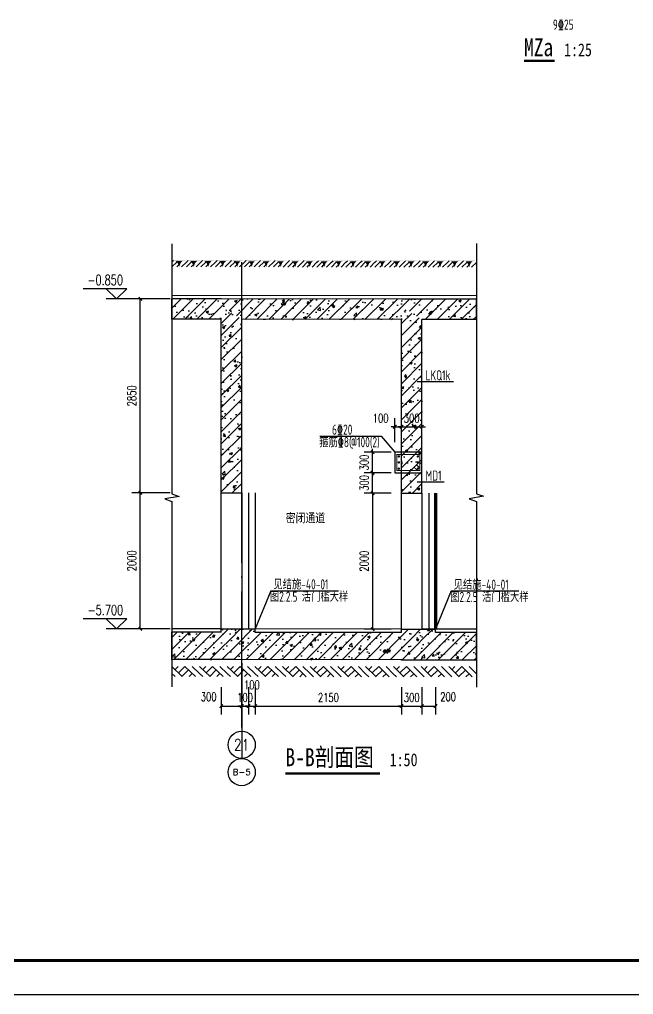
# Model space of a CAD drawing. Extents: x 37906 to 290206, y -18154 to 41246.
# Drawn here: x 217377 to 226403, y 11546 to 25874 of the extents above; entities that cross this region are included whole.
import ezdxf
from ezdxf.enums import TextEntityAlignment as Align

# ---------------------------------------------------------------- set-up
doc = ezdxf.new("R2010")
doc.units = 0
doc.header["$LTSCALE"] = 1000
doc.header["$MEASUREMENT"] = 0
doc.linetypes.add('DOTE', pattern=[2.42, 2, -0.2, 0.02, -0.2])
for name, color, linetype in [('$0$填充', 8, 'Continuous'), ('AXIS', 3, 'Continuous'), ('AXIS_TEXT', 7, 'Continuous'), ('DIM_ELEV', 3, 'Continuous'), ('DIM_SYMB', 3, 'Continuous'), ('DOTE', 1, 'DOTE'), ('ECA_TK', 7, 'Continuous'), ('PUB_DIM', 3, 'Continuous'), ('PUB_HATCH', 8, 'Continuous'), ('PUB_TEXT', 7, 'Continuous'), ('REIN', 1, 'Continuous'), ('RF-M', 7, 'Continuous'), ('RF-QT', 30, 'Continuous'), ('SURFACE', 6, 'Continuous'), ('TEXT', 7, 'Continuous'), ('tk', 7, 'Continuous'), ('可见线', 7, 'Continuous')]:
    doc.layers.add(name, color=color, linetype=linetype)
doc.layers.add('RF-WZ', color=110, linetype='Continuous', lineweight=0)
doc.styles.add('_TCH_AXIS', font='COMPLEX', dxfattribs={"bigfont": 'GBCBIG'})
doc.styles.add('_TCH_DIM', font='SIMPLEX', dxfattribs={"bigfont": 'GBCBIG'})
doc.styles.add('_TCH_DIM_T3', font='SIMPLEX', dxfattribs={"width": 0.705882, "bigfont": 'GBCBIG'})
doc.styles.add('COMPLEX', font='COMPLEX.shx', dxfattribs={"width": 0.65})
doc.styles.add('KING-1', font='GBENOR', dxfattribs={"bigfont": 'GBCBIG'})
doc.styles.get("Standard").update_dxf_attribs({"font": 'tssdeng2.shx', "width": 0.7, "bigfont": 'hztxt.shx'})
doc.styles.add('TSSD_Rein', font='tssdeng2.shx', dxfattribs={"width": 0.7, "bigfont": 'tssdchn.shx'})
doc.styles.add('TYDG_01', font='', dxfattribs={"width": 0.8})
doc.styles.add('TYDG_03', font='simhei.ttf', dxfattribs={"width": 0.8})
doc.styles.get('TYDG_01').set_extended_font_data('SimSun')
doc.dimstyles.new('_TCH_ARCH&&50', dxfattribs={"dimtxt": 127.5, "dimasz": 50, "dimexe": 125, "dimexo": 150, "dimgap": 61.25, "dimtad": 1, "dimdec": 0, "dimrnd": 5, "dimzin": 0, "dimdsep": 46, "dimtxsty": '_TCH_DIM_T3', "dimblk": 'ARCHTICK', "dimcen": 0.09, "dimclrt": 7, "dimazin": 2, "dimtfac": 1, "dimtdec": 0, "dimtix": 1, "dimtmove": 2, "dimatfit": 3, "dimfxl": 1, "dimtolj": 1, "dimtzin": 0, "dimarcsym": 0})
pattern_1 = [(45, (-1588444.55, -8122.55), (-88.388348, 88.388348), []), (50, (-1588444.55, -8122.55), (358.63009, -31.376067), [37.5, -412.5]), (355, (-1588444.55, -8122.55), (-69.37567, 376.09607), [30, -330]), (100.4514, (-1588414.66, -8125.17), (289.25469, 344.71977), [31.870095, -350.571056]), (46.1842, (-1588444.55, -8022.55), (533.62052, -82.75951), [56.25, -618.75]), (96.6356, (-1588400.1, -8029.45), (467.33135, 487.05894), [47.80514, -525.8565]), (351.1842, (-1588444.55, -8022.55), (467.33097, 487.0593), [45, -495]), (21, (-1588394.55, -8047.55), (298.453526, -201.309445), [37.5, -412.5]), (326, (-1588394.55, -8047.55), (121.657666, 362.57502), [30, -330]), (71.4514, (-1588369.67, -8064.33), (420.111314, 161.26525), [31.870095, -350.571056]), (37.5, (-1588444.55, -8122.55), (6.079928, 166.446927), [0, -326, 0, -335, 0, -331.25]), (7.5, (-1588444.55, -8122.55), (131.534769, 197.205856), [0, -191, 0, -318.5, 0, -126.25]), (327.5, (-1588556.05, -8122.55), (266.911218, -11.277436), [0, -125, 0, -390, 0, -517.5]), (317.5, (-1588606.05, -8122.55), (291.593085, 50.05249), [0, -162.5, 0, -259, 0, -367.5])]
pattern_2 = [(45, (-1588444.55, -7172.55), (-88.388348, 88.388348), []), (50, (-1588444.55, -7172.55), (358.63009, -31.376067), [37.5, -412.5]), (355, (-1588444.55, -7172.55), (-69.37567, 376.09607), [30, -330]), (100.4514, (-1588414.66, -7175.17), (289.25469, 344.71977), [31.870095, -350.571056]), (46.1842, (-1588444.55, -7072.55), (533.62052, -82.75951), [56.25, -618.75]), (96.6356, (-1588400.1, -7079.45), (467.33135, 487.05894), [47.80514, -525.8565]), (351.1842, (-1588444.55, -7072.55), (467.33097, 487.0593), [45, -495]), (21, (-1588394.55, -7097.55), (298.453526, -201.309445), [37.5, -412.5]), (326, (-1588394.55, -7097.55), (121.657666, 362.57502), [30, -330]), (71.4514, (-1588369.67, -7114.33), (420.111314, 161.26525), [31.870095, -350.571056]), (37.5, (-1588444.55, -7172.55), (6.079928, 166.446927), [0, -326, 0, -335, 0, -331.25]), (7.5, (-1588444.55, -7172.55), (131.534769, 197.205856), [0, -191, 0, -318.5, 0, -126.25]), (327.5, (-1588556.05, -7172.55), (266.911218, -11.277436), [0, -125, 0, -390, 0, -517.5]), (317.5, (-1588606.05, -7172.55), (291.593085, 50.05249), [0, -162.5, 0, -259, 0, -367.5])]

# ---------------------------------------------------------------- blocks, each defined once
blk = doc.blocks.new('10B_A1E图框')
at = {"layer": 'ECA_TK'}
blk.add_lwpolyline([(0, 0), (841, 0), (841, 594), (0, 594)], close=True, dxfattribs=at)
at = {"layer": 'ECA_TK', "const_width": 0.8}
blk.add_lwpolyline([(831, 10), (831, 584), (18, 584), (18, 10)], close=True, dxfattribs=at)
blk = doc.blocks.new('_ArchTick')
at = {"color": 0, "linetype": 'ByBlock', "const_width": 0.4}
blk.add_lwpolyline([(-0.5, -0.5), (0.5, 0.5)], dxfattribs=at)
blk = doc.blocks.new('*D1247')
at = {"layer": 'Defpoints', "color": 0}
for p in [(220343, 16214), (220643, 16214), (220643, 15785)]:
    blk.add_point(p, dxfattribs=at)
at = {"layer": 'PUB_DIM', "color": 0, "lineweight": -2}
for p, q in [((220343, 16064), (220343, 15660)), ((220643, 16064), (220643, 15660)), ((220343, 15785), (220643, 15785))]:
    blk.add_line(p, q, dxfattribs=at)
at = {"layer": 'PUB_DIM', "color": 0, "lineweight": -2, "xscale": 50, "yscale": 50, "zscale": 50, "rotation": 180}
blk.add_blockref('_ArchTick', (220343, 15785), dxfattribs=at)
at = {"layer": 'PUB_DIM', "color": 0, "lineweight": -2, "xscale": 50, "yscale": 50, "zscale": 50}
blk.add_blockref('_ArchTick', (220643, 15785), dxfattribs=at)
at = {"layer": 'PUB_DIM', "color": 7, "insert": (220158, 15922), "char_height": 127.5, "attachment_point": 5, "style": '_TCH_DIM_T3'}
blk.add_mtext('\\A1;300', dxfattribs=at)
blk = doc.blocks.new('*D1248')
at = {"layer": 'Defpoints', "color": 0}
for p in [(220643, 16214), (220743, 16214), (220743, 15785)]:
    blk.add_point(p, dxfattribs=at)
at = {"layer": 'PUB_DIM', "color": 0, "lineweight": -2}
for p, q in [((220643, 16064), (220643, 15660)), ((220743, 16064), (220743, 15660)), ((220643, 15785), (220593, 15785)), ((220643, 15785), (220743, 15785)), ((220743, 15785), (220793, 15785))]:
    blk.add_line(p, q, dxfattribs=at)
at = {"layer": 'PUB_DIM', "color": 0, "lineweight": -2, "xscale": 50, "yscale": 50, "zscale": 50}
blk.add_blockref('_ArchTick', (220643, 15785), dxfattribs=at)
at = {"layer": 'PUB_DIM', "color": 0, "lineweight": -2, "xscale": 50, "yscale": 50, "zscale": 50, "rotation": 180}
blk.add_blockref('_ArchTick', (220743, 15785), dxfattribs=at)
at = {"layer": 'PUB_DIM', "color": 7, "insert": (220693, 15910), "char_height": 127.5, "attachment_point": 5, "style": '_TCH_DIM_T3'}
blk.add_mtext('\\A1;100', dxfattribs=at)
blk = doc.blocks.new('*D1249')
at = {"layer": 'Defpoints', "color": 0}
for p in [(220743, 16214), (220843, 16214), (220843, 15785)]:
    blk.add_point(p, dxfattribs=at)
at = {"layer": 'PUB_DIM', "color": 0, "lineweight": -2}
for p, q in [((220743, 16064), (220743, 15660)), ((220843, 16064), (220843, 15660)), ((220743, 15785), (220693, 15785)), ((220743, 15785), (220843, 15785)), ((220843, 15785), (220893, 15785))]:
    blk.add_line(p, q, dxfattribs=at)
at = {"layer": 'PUB_DIM', "color": 0, "lineweight": -2, "xscale": 50, "yscale": 50, "zscale": 50}
blk.add_blockref('_ArchTick', (220743, 15785), dxfattribs=at)
at = {"layer": 'PUB_DIM', "color": 0, "lineweight": -2, "xscale": 50, "yscale": 50, "zscale": 50, "rotation": 180}
blk.add_blockref('_ArchTick', (220843, 15785), dxfattribs=at)
at = {"layer": 'PUB_DIM', "color": 7, "insert": (220793, 16097), "char_height": 127.5, "attachment_point": 5, "style": '_TCH_DIM_T3'}
blk.add_mtext('\\A1;100', dxfattribs=at)
blk = doc.blocks.new('*D1250')
at = {"layer": 'Defpoints', "color": 0}
for p in [(220843, 16214), (222993, 16214), (222993, 15785)]:
    blk.add_point(p, dxfattribs=at)
at = {"layer": 'PUB_DIM', "color": 0, "lineweight": -2}
for p, q in [((220843, 16064), (220843, 15660)), ((222993, 16064), (222993, 15660)), ((220843, 15785), (222993, 15785))]:
    blk.add_line(p, q, dxfattribs=at)
at = {"layer": 'PUB_DIM', "color": 0, "lineweight": -2, "xscale": 50, "yscale": 50, "zscale": 50, "rotation": 180}
blk.add_blockref('_ArchTick', (220843, 15785), dxfattribs=at)
at = {"layer": 'PUB_DIM', "color": 0, "lineweight": -2, "xscale": 50, "yscale": 50, "zscale": 50}
blk.add_blockref('_ArchTick', (222993, 15785), dxfattribs=at)
at = {"layer": 'PUB_DIM', "color": 7, "insert": (221918, 15910), "char_height": 127.5, "attachment_point": 5, "style": '_TCH_DIM_T3'}
blk.add_mtext('\\A1;2150', dxfattribs=at)
blk = doc.blocks.new('*D1251')
at = {"layer": 'Defpoints', "color": 0}
for p in [(222993, 16214), (223293, 16214), (223293, 15785)]:
    blk.add_point(p, dxfattribs=at)
at = {"layer": 'PUB_DIM', "color": 0, "lineweight": -2}
for p, q in [((222993, 16064), (222993, 15660)), ((223293, 16064), (223293, 15660)), ((222993, 15785), (222943, 15785)), ((222993, 15785), (223293, 15785)), ((223293, 15785), (223343, 15785))]:
    blk.add_line(p, q, dxfattribs=at)
at = {"layer": 'PUB_DIM', "color": 0, "lineweight": -2, "xscale": 50, "yscale": 50, "zscale": 50}
blk.add_blockref('_ArchTick', (222993, 15785), dxfattribs=at)
at = {"layer": 'PUB_DIM', "color": 0, "lineweight": -2, "xscale": 50, "yscale": 50, "zscale": 50, "rotation": 180}
blk.add_blockref('_ArchTick', (223293, 15785), dxfattribs=at)
at = {"layer": 'PUB_DIM', "color": 7, "insert": (223143, 15910), "char_height": 127.5, "attachment_point": 5, "style": '_TCH_DIM_T3'}
blk.add_mtext('\\A1;300', dxfattribs=at)
blk = doc.blocks.new('*D1252')
at = {"layer": 'Defpoints', "color": 0}
for p in [(223293, 16214), (223493, 16214), (223493, 15785)]:
    blk.add_point(p, dxfattribs=at)
at = {"layer": 'PUB_DIM', "color": 0, "lineweight": -2}
for p, q in [((223293, 16064), (223293, 15660)), ((223493, 16064), (223493, 15660)), ((223293, 15785), (223493, 15785))]:
    blk.add_line(p, q, dxfattribs=at)
at = {"layer": 'PUB_DIM', "color": 0, "lineweight": -2, "xscale": 50, "yscale": 50, "zscale": 50, "rotation": 180}
blk.add_blockref('_ArchTick', (223293, 15785), dxfattribs=at)
at = {"layer": 'PUB_DIM', "color": 0, "lineweight": -2, "xscale": 50, "yscale": 50, "zscale": 50}
blk.add_blockref('_ArchTick', (223493, 15785), dxfattribs=at)
at = {"layer": 'PUB_DIM', "color": 7, "insert": (223678, 15922), "char_height": 127.5, "attachment_point": 5, "style": '_TCH_DIM_T3'}
blk.add_mtext('\\A1;200', dxfattribs=at)
blk = doc.blocks.new('*D1253')
at = {"layer": 'Defpoints', "color": 0}
for p in [(219153, 21769), (219743, 21769), (219743, 18919)]:
    blk.add_point(p, dxfattribs=at)
at = {"layer": 'PUB_DIM', "color": 0, "lineweight": -2}
for p, q in [((219593, 21769), (219028, 21769)), ((219153, 18919), (219153, 21769)), ((219593, 18919), (219028, 18919))]:
    blk.add_line(p, q, dxfattribs=at)
at = {"layer": 'PUB_DIM', "color": 0, "lineweight": -2, "xscale": 50, "yscale": 50, "zscale": 50}
for p, rotation in [((219153, 21769), 90), ((219153, 18919), 270)]:
    blk.add_blockref('_ArchTick', p, dxfattribs=dict(at, rotation=rotation))
at = {"layer": 'PUB_DIM', "color": 7, "insert": (219028, 20344), "char_height": 127.5, "attachment_point": 5, "rotation": 90, "style": '_TCH_DIM_T3'}
blk.add_mtext('\\A1;2850', dxfattribs=at)
blk = doc.blocks.new('*D1254')
at = {"layer": 'Defpoints', "color": 0}
for p in [(219153, 18919), (219743, 18919), (219743, 16919)]:
    blk.add_point(p, dxfattribs=at)
at = {"layer": 'PUB_DIM', "color": 0, "lineweight": -2}
for p, q in [((219593, 18919), (219028, 18919)), ((219153, 16919), (219153, 18919)), ((219593, 16919), (219028, 16919))]:
    blk.add_line(p, q, dxfattribs=at)
at = {"layer": 'PUB_DIM', "color": 0, "lineweight": -2, "xscale": 50, "yscale": 50, "zscale": 50}
for p, rotation in [((219153, 18919), 90), ((219153, 16919), 270)]:
    blk.add_blockref('_ArchTick', p, dxfattribs=dict(at, rotation=rotation))
at = {"layer": 'PUB_DIM', "color": 7, "insert": (219028, 17919), "char_height": 127.5, "attachment_point": 5, "rotation": 90, "style": '_TCH_DIM_T3'}
blk.add_mtext('\\A1;2000', dxfattribs=at)
blk = doc.blocks.new('$LinePat$素土夯实')
at = {"color": 0}
for p, q in [((0, -210), (210, 0)), ((120, -300), (420, 0)), ((420, 0), (608, -188)), ((495, -300), (795, 0)), ((615, 0), (705, -90)), ((210, -210), (300, -300)), ((315, -105), (502, -293)), ((705, -300), (795, -210))]:
    blk.add_line(p, q, dxfattribs=at)
blk = doc.blocks.new('$LinePat$自然土壤')
at = {"color": 0}
for p, q in [((0, -90), (71, -19)), ((0, -300), (211, -89)), ((210, -300), (286, -224)), ((420, -300), (630, -90))]:
    blk.add_line(p, q, dxfattribs=at)
for points in [[(0, 0), (630, 0), (168, -45), (462, -45)], [(168, -45), (462, -45), (252, -132), (378, -132)], [(252, -132), (378, -132), (315, -300)]]:
    blk.add_solid(points, dxfattribs=at)
blk = doc.blocks.new('_AXISO')
blk.add_circle((0, 0), 0.5)
at = {"layer": 'AXIS_TEXT', "style": 'COMPLEX', "width": 1.041667}
blk.add_attdef('A', text='', height=0.56, dxfattribs=at).set_placement((-0.25, -0.28), (0.25, -0.28), align=Align.FIT)
blk = doc.blocks.new('*D1255')
at = {"layer": 'Defpoints', "color": 0}
for p in [(222993, 19890), (222893, 19514), (222993, 19514)]:
    blk.add_point(p, dxfattribs=at)
at = {"layer": 'PUB_DIM', "color": 0, "lineweight": -2}
for p, q in [((222893, 19664), (222893, 20015)), ((222993, 19664), (222993, 20015)), ((222893, 19890), (222843, 19890)), ((222893, 19890), (222993, 19890)), ((222993, 19890), (223043, 19890))]:
    blk.add_line(p, q, dxfattribs=at)
at = {"layer": 'PUB_DIM', "color": 0, "lineweight": -2, "xscale": 50, "yscale": 50, "zscale": 50}
blk.add_blockref('_ArchTick', (222893, 19890), dxfattribs=at)
at = {"layer": 'PUB_DIM', "color": 0, "lineweight": -2, "xscale": 50, "yscale": 50, "zscale": 50, "rotation": 180}
blk.add_blockref('_ArchTick', (222993, 19890), dxfattribs=at)
at = {"layer": 'PUB_DIM', "color": 7, "insert": (222686, 20015), "char_height": 127.5, "attachment_point": 5, "style": '_TCH_DIM_T3'}
blk.add_mtext('\\A1;100', dxfattribs=at)
blk = doc.blocks.new('*D1256')
at = {"layer": 'Defpoints', "color": 0}
for p in [(223293, 19890), (222993, 19514), (223293, 19514)]:
    blk.add_point(p, dxfattribs=at)
at = {"layer": 'PUB_DIM', "color": 0, "lineweight": -2}
for p, q in [((222993, 19664), (222993, 20015)), ((223293, 19664), (223293, 20015)), ((222993, 19890), (222943, 19890)), ((222993, 19890), (223293, 19890)), ((223293, 19890), (223343, 19890))]:
    blk.add_line(p, q, dxfattribs=at)
at = {"layer": 'PUB_DIM', "color": 0, "lineweight": -2, "xscale": 50, "yscale": 50, "zscale": 50}
blk.add_blockref('_ArchTick', (222993, 19890), dxfattribs=at)
at = {"layer": 'PUB_DIM', "color": 0, "lineweight": -2, "xscale": 50, "yscale": 50, "zscale": 50, "rotation": 180}
blk.add_blockref('_ArchTick', (223293, 19890), dxfattribs=at)
at = {"layer": 'PUB_DIM', "color": 7, "insert": (223143, 20015), "char_height": 127.5, "attachment_point": 5, "style": '_TCH_DIM_T3'}
blk.add_mtext('\\A1;300', dxfattribs=at)
blk = doc.blocks.new('*D1257')
at = {"layer": 'Defpoints', "color": 0}
for p in [(222568, 19214), (222993, 19214), (222993, 18914)]:
    blk.add_point(p, dxfattribs=at)
at = {"layer": 'PUB_DIM', "color": 0, "lineweight": -2}
for p, q in [((222843, 19214), (222443, 19214)), ((222568, 19214), (222568, 19264)), ((222568, 18914), (222568, 19214)), ((222843, 18914), (222443, 18914)), ((222568, 18914), (222568, 18864))]:
    blk.add_line(p, q, dxfattribs=at)
at = {"layer": 'PUB_DIM', "color": 0, "lineweight": -2, "xscale": 50, "yscale": 50, "zscale": 50}
for p, rotation in [((222568, 19214), 270), ((222568, 18914), 90)]:
    blk.add_blockref('_ArchTick', p, dxfattribs=dict(at, rotation=rotation))
at = {"layer": 'PUB_DIM', "color": 7, "insert": (222443, 19064), "char_height": 127.5, "attachment_point": 5, "rotation": 90, "style": '_TCH_DIM_T3'}
blk.add_mtext('\\A1;300', dxfattribs=at)
blk = doc.blocks.new('*D1258')
at = {"layer": 'Defpoints', "color": 0}
for p in [(222568, 19514), (222993, 19514), (222993, 19214)]:
    blk.add_point(p, dxfattribs=at)
at = {"layer": 'PUB_DIM', "color": 0, "lineweight": -2}
for p, q in [((222843, 19514), (222443, 19514)), ((222568, 19514), (222568, 19564)), ((222568, 19214), (222568, 19514)), ((222843, 19214), (222443, 19214)), ((222568, 19214), (222568, 19164))]:
    blk.add_line(p, q, dxfattribs=at)
at = {"layer": 'PUB_DIM', "color": 0, "lineweight": -2, "xscale": 50, "yscale": 50, "zscale": 50}
for p, rotation in [((222568, 19514), 270), ((222568, 19214), 90)]:
    blk.add_blockref('_ArchTick', p, dxfattribs=dict(at, rotation=rotation))
at = {"layer": 'PUB_DIM', "color": 7, "insert": (222443, 19364), "char_height": 127.5, "attachment_point": 5, "rotation": 90, "style": '_TCH_DIM_T3'}
blk.add_mtext('\\A1;300', dxfattribs=at)
blk = doc.blocks.new('*D1259')
at = {"layer": 'Defpoints', "color": 0}
for p in [(222993, 18914), (222568, 16914), (222993, 16914)]:
    blk.add_point(p, dxfattribs=at)
at = {"layer": 'PUB_DIM', "color": 0, "lineweight": -2}
for p, q in [((222843, 18914), (222443, 18914)), ((222568, 18914), (222568, 16914)), ((222843, 16914), (222443, 16914))]:
    blk.add_line(p, q, dxfattribs=at)
at = {"layer": 'PUB_DIM', "color": 0, "lineweight": -2, "xscale": 50, "yscale": 50, "zscale": 50}
for p, rotation in [((222568, 18914), 90), ((222568, 16914), 270)]:
    blk.add_blockref('_ArchTick', p, dxfattribs=dict(at, rotation=rotation))
at = {"layer": 'PUB_DIM', "color": 7, "insert": (222443, 17914), "char_height": 127.5, "attachment_point": 5, "rotation": 90, "style": '_TCH_DIM_T3'}
blk.add_mtext('\\A1;2000', dxfattribs=at)

msp = doc.modelspace()

# ---------------------------------------------------------------- hatches: boundary and pattern name
at = {"layer": 'PUB_HATCH'}
h = msp.add_hatch(dxfattribs=at)
h.set_pattern_fill('钢筋混凝土', color=256, scale=50, style=0)
h.set_pattern_definition(pattern_2)
h.paths.add_polyline_path([(220418.4, 21618.6), (220343.3, 21768.7), (219617.3, 21768.7), (219617.3, 21468.7), (220343.3, 21468.7)])
h = msp.add_hatch(dxfattribs=at)
h.set_pattern_fill('钢筋混凝土', color=256, scale=50, style=0)
h.set_pattern_definition(pattern_2)
h.paths.add_polyline_path([(223068.4, 21614), (222993.8, 21764), (220343.8, 21768.7), (220418.4, 21618.6), (220643.3, 21468.2), (222993.2, 21464)])
h = msp.add_hatch(dxfattribs=at)
h.set_pattern_fill('钢筋混凝土', color=256, scale=50, style=0)
h.set_pattern_definition(pattern_2)
h.paths.add_polyline_path([(224093.2, 21764), (222993.2, 21764), (223068.4, 21614), (223293.2, 21464), (224093.2, 21464)])
h = msp.add_hatch(dxfattribs=at)
h.set_pattern_fill('钢筋混凝土', color=256, scale=50, style=0)
h.set_pattern_definition(pattern_1)
h.paths.add_polyline_path([(220643.3, 18918.7), (220643.3, 21468.2), (220418.4, 21612.9), (220343.3, 21468.7), (220343.3, 18918.7)])
h = msp.add_hatch(dxfattribs=at)
h.set_pattern_fill('钢筋混凝土', color=256, scale=50, style=0)
h.set_pattern_definition(pattern_1)
h.paths.add_polyline_path([(223293.2, 18914), (223293.2, 21464), (223068.4, 21600.5), (222993.2, 21464), (222993.2, 18914)])
h = msp.add_hatch(dxfattribs=at)
h.set_pattern_fill('钢筋混凝土', color=256, scale=50, style=0)
h.set_pattern_definition(pattern_1)
h.paths.add_polyline_path([(220568.2, 16668.3), (220843.3, 16867.8), (220843.3, 16918.7), (220343.3, 16918.7), (220343.3, 16868.7)])
h = msp.add_hatch(dxfattribs=at)
h.set_pattern_fill('钢筋混凝土', color=256, scale=50, style=0)
h.set_pattern_definition(pattern_1)
h.paths.add_polyline_path([(223226.6, 16730.6), (223493.2, 16864), (223493.2, 16914), (222993.2, 16914), (222993.2, 16864)])
h = msp.add_hatch(dxfattribs=at)
h.set_pattern_fill('钢筋混凝土', color=256, scale=50, style=0)
h.set_pattern_definition(pattern_1)
h.paths.add_polyline_path([(220343.4, 16735.4), (220343.3, 16868.7), (219617.3, 16868.7), (219617.3, 16468.7), (220343.3, 16468.7)])
h = msp.add_hatch(dxfattribs=at)
h.set_pattern_fill('钢筋混凝土', color=256, scale=50, style=0)
h.set_pattern_definition(pattern_1)
h.paths.add_polyline_path([(220568.2, 16668.3), (220343.3, 16868.7), (220343.9, 16868.7), (220343.5, 16735.4), (220343.1, 16468.7), (220543.1, 16468.3)])
h = msp.add_hatch(dxfattribs=at)
h.set_pattern_fill('钢筋混凝土', color=256, scale=50, style=0)
h.set_pattern_definition(pattern_1)
h.paths.add_polyline_path([(222993.4, 16730.6), (222993.8, 16864), (220843.3, 16867.8), (220568.2, 16668.3), (220543.1, 16468.3), (222993.1, 16464)])
h = msp.add_hatch(dxfattribs=at)
h.set_pattern_fill('钢筋混凝土', color=256, scale=50, style=0)
h.set_pattern_definition(pattern_1)
h.paths.add_polyline_path([(223226.6, 16730.6), (222993.2, 16864), (222993.4, 16730.6), (222993.2, 16464), (223193.2, 16464)])
h = msp.add_hatch(dxfattribs=at)
h.set_pattern_fill('钢筋混凝土', color=256, scale=50, style=0)
h.set_pattern_definition(pattern_1)
h.paths.add_polyline_path([(224093.2, 16864), (223493.2, 16864), (223226.6, 16730.6), (223193.2, 16464), (224093.2, 16464)])

# ---------------------------------------------------------------- linework, layer by layer
for p, q in [((224093.2, 21814), (219617.3, 21818.7)), ((223757.6, 20549.2), (223224.4, 20549.2)), ((223618.1, 19075.2), (223224.4, 19075.3))]:
    msp.add_line(p, q)
at = {"layer": 'AXIS'}
for p, q in [((220643.4, 16414.9), (220643.4, 15414.9)), ((220643.4, 16414.8), (220643.4, 15014.8))]:
    msp.add_line(p, q, dxfattribs=at)
at = {"layer": 'DIM_ELEV'}
for p, q in [((218953.2, 21918.7), (218312.3, 21918.7)), ((218803.2, 21768.7), (218653.2, 21918.7)), ((218803.2, 21768.7), (218953.2, 21918.7)), ((219153.2, 21768.7), (218653.2, 21768.7)), ((218953.2, 17068.7), (218312.3, 17068.7)), ((218803.2, 16918.7), (218653.2, 17068.7)), ((218803.2, 16918.7), (218953.2, 17068.7)), ((219153.2, 16918.7), (218653.2, 16918.7))]:
    msp.add_line(p, q, dxfattribs=at)
at = {"layer": 'DIM_SYMB', "lineweight": -3, "const_width": 35}
msp.add_lwpolyline([(224793.7, 25265.1), (225243, 25265.1)], dxfattribs=at)
at = {"layer": 'DIM_SYMB'}
for points in [[(219617.3, 22576.9), (219617.3, 18904.1), (219722.3, 18865.8), (219512.3, 18828.8), (219617.3, 18791.6), (219617.3, 16068.7)], [(224093.2, 22584.5), (224093.2, 18905.5), (224198.2, 18867.3), (223988.2, 18830.2), (224093.2, 18793), (224093.2, 16064)]]:
    msp.add_lwpolyline(points, dxfattribs=at)
at = {"layer": 'DIM_SYMB', "const_width": 35}
msp.add_lwpolyline([(221285.9, 14794.4), (222677.9, 14794.4)], dxfattribs=at)
at = {"layer": 'DOTE'}
msp.add_line((220643.2, 15468.6), (220644.2, 22463.4), dxfattribs=at)
at = {"layer": 'REIN', "const_width": 15}
msp.add_lwpolyline([(223260.7, 19481.5), (223260.7, 19246.5), (222925.7, 19246.5), (222925.7, 19481.5)], close=True, dxfattribs=at)
at = {"layer": 'REIN', "const_width": 17.5}
for points in [[(222962, 19453.7, -1), (222944.5, 19453.7, -1)], [(222962, 19365.7, -1), (222944.5, 19365.7, -1)], [(223224.5, 19453.7, 1), (223242, 19453.7, 1)], [(223224.5, 19365.7, 1), (223242, 19365.7, 1)], [(222962, 19273.7, -1), (222944.5, 19273.7, -1)], [(223224.5, 19273.7, 1), (223242, 19273.7, 1)]]:
    msp.add_lwpolyline(points, format="xyb", close=True, dxfattribs=at)
at = {"layer": 'REIN', "const_width": 15}
for points in [[(223225.4, 19246.5), (223183, 19288.9)], [(223218.3, 19324.2), (223260.7, 19281.8)]]:
    msp.add_lwpolyline(points, dxfattribs=at)
at = {"layer": 'RF-M'}
for p, q in [((220343.3, 16918.7), (220343.3, 18918.7)), ((220643.3, 18918.7), (220643.3, 16918.7)), ((220743.3, 18918.7), (220743.3, 16918.7)), ((220843.3, 18918.7), (220843.3, 16918.7)), ((222993.2, 16914), (222993.2, 18914)), ((223293.2, 18914), (223293.2, 16914)), ((223393.2, 18914), (223393.2, 16914)), ((223493.2, 18914), (223493.2, 16914))]:
    msp.add_line(p, q, dxfattribs=at)
at = {"layer": 'RF-M', "const_width": 50}
msp.add_lwpolyline([(223493.2, 18914), (223493.2, 16914)], dxfattribs=at)
at = {"layer": 'RF-QT'}
for p, q in [((220343.3, 21768.7), (219617.3, 21768.7)), ((219617.3, 21468.7), (219617.3, 21768.7)), ((222993.8, 21764), (220343.8, 21768.7)), ((224093.2, 21764), (222993.2, 21764)), ((224093.2, 21464), (224093.2, 21764)), ((220343.3, 21468.7), (219617.3, 21468.7)), ((220343.3, 18918.7), (220343.3, 21468.7)), ((220643.3, 18918.7), (220643.3, 21468.2)), ((222993.2, 21464), (220643.3, 21468.2)), ((222993.2, 18914), (222993.2, 21464)), ((224093.2, 21464), (223293.2, 21464)), ((223293.2, 18914), (223293.2, 21464)), ((220343.3, 18918.7), (220643.3, 18918.7)), ((222993.2, 18914), (223293.2, 18914)), ((220343.3, 16868.7), (220343.3, 16918.7)), ((220343.3, 16918.7), (220843.3, 16918.7)), ((220843.3, 16867.8), (220843.3, 16918.7)), ((222993.2, 16864), (222993.2, 16914)), ((222993.2, 16914), (223493.2, 16914)), ((223493.2, 16864), (223493.2, 16914)), ((220343.3, 16868.7), (219617.3, 16868.7)), ((219617.3, 16468.7), (219617.3, 16868.7)), ((220343.3, 16868.7), (220343.9, 16868.7)), ((222993.8, 16864), (220843.3, 16867.8)), ((224093.2, 16864), (223493.2, 16864)), ((224093.2, 16464), (224093.2, 16864)), ((220343.3, 16468.7), (219617.3, 16468.7)), ((220543.1, 16468.3), (220343.1, 16468.7)), ((222993.1, 16464), (220543.1, 16468.3)), ((222993.2, 16464), (224093.2, 16464))]:
    msp.add_line(p, q, dxfattribs=at)
at = {"layer": 'TEXT'}
for p, q in [((221791.5, 19751.3), (222693.2, 19751.3)), ((222693.2, 19751.3), (222893.2, 19514))]:
    msp.add_line(p, q, dxfattribs=at)
at = {"layer": 'TEXT', "color": 4}
for p, q in [((221073.8, 17480.6), (220843.3, 16918.7)), ((221073.8, 17480.6), (222065.6, 17480.6)), ((223723.8, 17475.9), (223493.2, 16914)), ((223723.8, 17475.9), (224715.6, 17475.9))]:
    msp.add_line(p, q, dxfattribs=at)
at = {"layer": 'TEXT'}
msp.add_lwpolyline([(222893.2, 19214), (223293.2, 19214), (223293.2, 19514), (222893.2, 19514)], close=True, dxfattribs=at)
at = {"layer": '可见线'}
for p, q in [((220343.3, 16918.7), (219617.3, 16918.7)), ((222993.2, 16914), (220643.3, 16918.7)), ((224093.2, 16914), (223293.2, 16914))]:
    msp.add_line(p, q, dxfattribs=at)

# ---------------------------------------------------------------- block references
at = {"layer": '$0$填充', "xscale": -0.5118325746633314, "yscale": 0.5, "zscale": 0.5, "rotation": 359.9391037788359}
for p in [(220024.2, 16368.3), (220431.1, 16367.9), (220838, 16367.4), (221244.9, 16367), (221651.8, 16366.6), (222058.7, 16366.1), (222465.6, 16365.7), (222872.5, 16365.3), (223279.4, 16364.8), (223686.3, 16364.4), (224093.2, 16364)]:
    msp.add_blockref('$LinePat$素土夯实', p, dxfattribs=at)
at = {"layer": 'AXIS'}
ref = msp.add_blockref('_AXISO', (220643.4, 15214.9), dxfattribs=dict(at, xscale=400, yscale=400, zscale=400))
ref.add_attrib('A', '21', dxfattribs={"layer": 'AXIS_TEXT', "height": 164.22, "style": '_TCH_AXIS'}).set_placement((220530, 15132.8), (220756.8, 15132.8), align=Align.FIT)
ref = msp.add_blockref('_AXISO', (220643.4, 14814.8), dxfattribs=dict(at, xscale=400, yscale=400, zscale=400))
ref.add_attrib('A', 'B-5', dxfattribs={"layer": 'AXIS_TEXT', "height": 89.83, "style": '_TCH_AXIS'}).set_placement((220510.8, 14769.9), (220776, 14769.9), align=Align.FIT)
at = {"layer": 'SURFACE', "color": 8, "xscale": 0.3383201712281568, "yscale": 0.3333333333333333, "zscale": 0.3333333333333333, "rotation": 359.939103769901}
for p in [(219617.3, 22338.9), (219830.5, 22338.7), (220043.6, 22338.5), (220256.8, 22338.2), (220469.9, 22338), (220683, 22337.8), (220896.2, 22337.6), (221109.3, 22337.3), (221322.5, 22337.1), (221535.6, 22336.9), (221748.7, 22336.6), (221961.9, 22336.4), (222175, 22336.2), (222388.2, 22336), (222601.3, 22335.7), (222814.5, 22335.5), (223027.6, 22335.3), (223240.7, 22335.1), (223453.9, 22334.8), (223667, 22334.6), (223880.2, 22334.4)]:
    msp.add_blockref('$LinePat$自然土壤', p, dxfattribs=at)
at = {"layer": 'tk', "xscale": 50, "yscale": 50, "zscale": 50}
msp.add_blockref('10B_A1E图框', (206106.2, 11546.3), dxfattribs=at)

# ---------------------------------------------------------------- texts
at = {"width": 0.7}
for s, p in [('LKQ1k', (223346.5, 20570.4)), ('MD1', (223346.5, 19096.4))]:
    msp.add_text(s, height=150, rotation=359.99028, dxfattribs=at).set_placement(p)
at = {"layer": 'PUB_TEXT'}
for s, height, style, width, p in [('MZa', 262.87, 'TYDG_03', 0.8, (224793.7, 25335.1)), ('1:25', 187.76, 'TYDG_03', 0.8, (225383, 25335.1)), ('-0.850', 148.75, '_TCH_DIM', 0.705882, (218376.8, 21971.2)), ('-5.700', 148.75, '_TCH_DIM', 0.705882, (218379.8, 17121.2)), ('B-B剖面图', 264.35, 'TYDG_01', 0.8, (221285.9, 14901.3)), ('1:50', 188.82, 'TYDG_01', 0.8, (222817.9, 14901.3))]:
    msp.add_text(s, height=height, dxfattribs=dict(at, style=style, width=width)).set_placement(p)
at = {"layer": 'RF-WZ', "style": 'KING-1'}
msp.add_text('密闭通道', height=144.68, dxfattribs=at).set_placement((221291.2, 18471))
at = {"layer": 'TEXT', "ltscale": 100, "style": 'TSSD_Rein', "width": 0.7}
msp.add_text('9%%13225', height=150, dxfattribs=at).set_placement((225217.4, 25724))
at = {"layer": 'TEXT', "color": 4, "ltscale": 100, "style": 'TSSD_Rein', "width": 0.7}
for s, p in [('6%%13220', (221971, 19772)), ('箍筋\x848@100(2)', (221782.4, 19588.6)), ('见结施-40-01', (221110.1, 17499.7)), ('见结施-40-01', (223760.1, 17494.9)), ('图2.2.5 活门槛大样', (221058.1, 17317.8)), ('图2.2.5 活门槛大样', (223708.1, 17313))]:
    msp.add_text(s, height=150, dxfattribs=at).set_placement(p)

# ---------------------------------------------------------------- dimensions: what is measured, and where the dimension line sits
at = {"layer": 'PUB_DIM'}
for p1, p2, distance, picture, middle in [((219743.3, 18918.7), (219743.3, 21768.7), 590.1, '*D1253', (219028.2, 20343.7)), ((222993.2, 19514), (223293.2, 19514), 376.4, '*D1256', (223143.2, 20015.4)), ((222993.2, 19214), (222993.2, 19514), 425.1, '*D1258', (222443.1, 19364)), ((222993.2, 18914), (222993.2, 19214), 425.1, '*D1257', (222443.1, 19064)), ((219743.3, 16918.7), (219743.3, 18918.7), 590.1, '*D1254', (219028.2, 17918.7)), ((222993.2, 18914), (222993.2, 16914), -425.1, '*D1259', (222443.1, 17914)), ((220643.3, 16214.1), (220743.3, 16214.1), -429.6, '*D1248', (220693.3, 15909.5)), ((220843.3, 16214.1), (222993.2, 16214.1), -429.6, '*D1250', (221918.3, 15909.5)), ((222993.2, 16214.1), (223293.2, 16214.1), -429.6, '*D1251', (223143.2, 15909.5))]:
    dim = msp.add_aligned_dim(p1=p1, p2=p2, distance=distance, dimstyle='_TCH_ARCH&&50', dxfattribs=at)
    dim.commit()
    dim.dimension.update_dxf_attribs({"geometry": picture, "text_midpoint": middle})
for base, p1, p2, angle, picture, middle in [((222993.2, 19890.4), (222893.2, 19514), (222993.2, 19514), 0, '*D1255', (222686.1, 20015.4)), ((220643.3, 15784.5), (220343.3, 16214.1), (220643.3, 16214.1), 360, '*D1247', (220158.3, 15922)), ((220843.3, 15784.5), (220743.3, 16214.1), (220843.3, 16214.1), 360, '*D1249', (220793.3, 16097)), ((223493.2, 15784.5), (223293.2, 16214.1), (223493.2, 16214.1), 360, '*D1252', (223678.2, 15922))]:
    dim = msp.add_linear_dim(base=base, p1=p1, p2=p2, angle=angle, dimstyle='_TCH_ARCH&&50', dxfattribs=at)
    dim.commit()
    dim.dimension.update_dxf_attribs({"geometry": picture, "text_midpoint": middle, "dimtype": 161})

doc.saveas('drawing.dxf')
